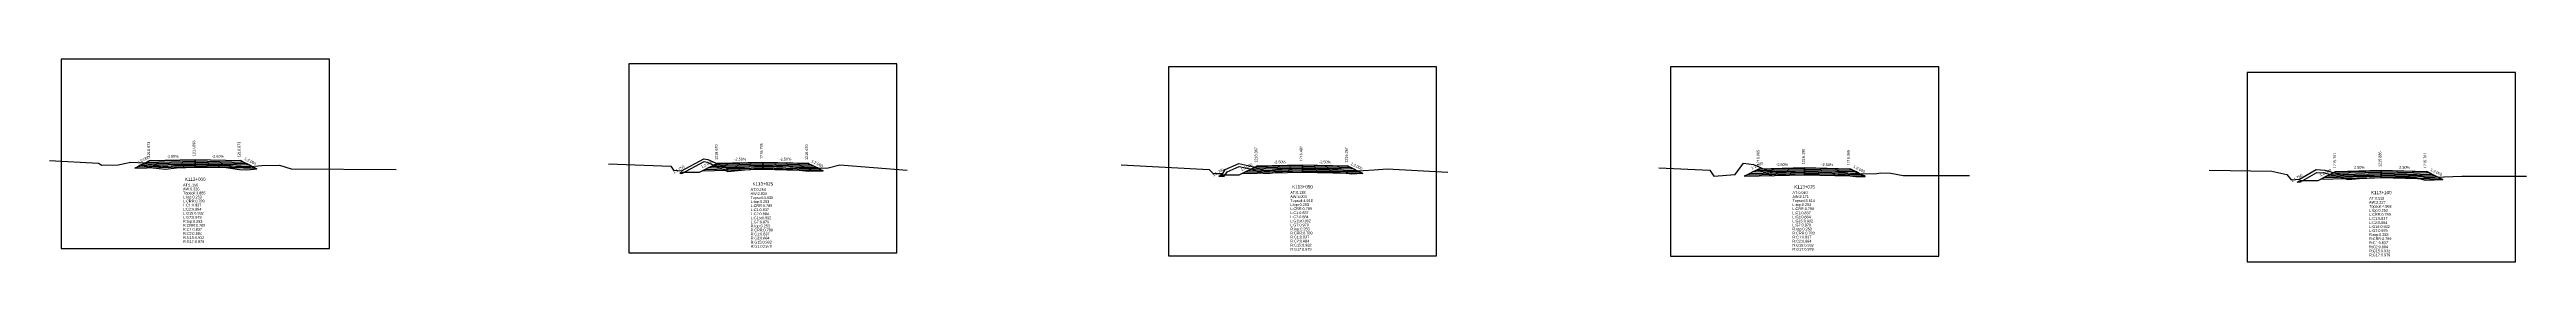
# Model space of a CAD drawing. Extents: x -7 to 78429, y 1189 to 1262.
# Drawn here: x 64912.4 to 65186.6, y 1205.7 to 1228.2 of the extents above; entities that cross this region are included whole.
import ezdxf
from ezdxf.enums import TextEntityAlignment as Align

# ---------------------------------------------------------------- set-up
doc = ezdxf.new("R2010")
doc.units = 0

msp = doc.modelspace()

# ---------------------------------------------------------------- linework, layer by layer
at = {"layer": 'A4_BORDER', "color": 7}
for points in [[(64913.661, 1207.215), (64943.361, 1207.215), (64943.361, 1228.215), (64913.661, 1228.215), (64913.661, 1207.215)], [(64976.508, 1206.704), (65006.208, 1206.704), (65006.208, 1227.704), (64976.508, 1227.704), (64976.508, 1206.704)], [(65036.264, 1206.369), (65065.964, 1206.369), (65065.964, 1227.369), (65036.264, 1227.369), (65036.264, 1206.369)], [(65091.866, 1206.363), (65121.566, 1206.363), (65121.566, 1227.363), (65091.866, 1227.363), (65091.866, 1206.363)], [(65155.717, 1205.733), (65185.417, 1205.733), (65185.417, 1226.733), (65155.717, 1226.733), (65155.717, 1205.733)]]:
    msp.add_lwpolyline(points, dxfattribs=at)
at = {"layer": 'CLEAR_GROUND', "color": 8}
for points in [[(64922.455, 1216.445), (64922.845, 1216.431), (64923.809, 1216.153), (64925.235, 1216.007), (64926.456, 1216.15), (64928.53, 1216.224), (64931.95, 1216.189), (64933.418, 1215.985), (64934.23, 1215.952), (64935.326, 1216.065)], [(64982.155, 1215.554), (64982.406, 1215.54), (64984.875, 1216.85), (64985.199, 1216.805), (64987.468, 1215.767), (64989.359, 1215.942), (64991.352, 1216.073), (64994.68, 1215.959), (64996.407, 1215.801), (64998.027, 1215.835)], [(65041.855, 1215.219), (65042.454, 1215.222), (65042.769, 1215.724), (65044.105, 1216.312), (65045.649, 1215.987), (65046.774, 1215.58), (65047.53, 1215.567), (65048.895, 1215.739), (65051.113, 1215.814), (65054.391, 1215.761), (65056.592, 1215.503), (65057.72, 1215.564)], [(65101.555, 1215.985), (65103.104, 1215.287), (65104.68, 1215.451), (65106.7, 1215.532), (65110.107, 1215.494), (65112.336, 1215.205), (65113.419, 1215.213)], [(65161.255, 1214.583), (65161.615, 1214.614), (65163.411, 1215.651), (65164.262, 1215.586), (65166.903, 1214.87), (65168.13, 1214.976), (65170.647, 1215.087), (65174.328, 1215.072), (65175.471, 1214.8), (65177.377, 1214.856)]]:
    msp.add_lwpolyline(points, dxfattribs=at)
at = {"layer": 'DESIGN_ROAD_TRIMMED', "color": 1}
for points in [[(64922.455, 1216.445), (64923.511, 1216.973), (64923.511, 1216.973), (64923.406, 1216.92), (64923.406, 1216.92), (64923.09, 1216.762), (64923.09, 1216.762), (64922.774, 1216.605), (64922.774, 1216.605), (64922.458, 1216.447), (64922.458, 1216.447), (64922.143, 1216.289), (64922.143, 1216.289), (64921.827, 1216.131), (64928.511, 1216.298), (64928.511, 1216.448), (64928.511, 1216.448), (64928.511, 1216.598), (64928.511, 1216.598), (64928.511, 1216.748), (64928.511, 1216.748), (64928.511, 1216.898), (64928.511, 1216.898), (64928.511, 1217.048), (64928.511, 1217.048), (64928.511, 1217.098), (64928.511, 1217.098), (64928.511, 1217.098), (64928.511, 1217.098), (64928.511, 1217.098), (64928.511, 1217.048), (64928.511, 1217.048), (64928.511, 1216.898), (64928.511, 1216.898), (64928.511, 1216.748), (64928.511, 1216.748), (64928.511, 1216.598), (64928.511, 1216.598), (64928.511, 1216.448), (64928.511, 1216.448), (64928.511, 1216.298), (64935.195, 1216.131), (64934.88, 1216.289), (64934.88, 1216.289), (64934.564, 1216.447), (64934.564, 1216.447), (64934.248, 1216.605), (64934.248, 1216.605), (64933.932, 1216.762), (64933.932, 1216.762), (64933.616, 1216.92), (64933.616, 1216.92), (64933.511, 1216.973), (64933.511, 1216.973), (64935.326, 1216.065)], [(64982.155, 1215.554), (64982.358, 1215.67), (64984.358, 1215.67), (64986.358, 1216.67), (64986.358, 1216.67), (64986.252, 1216.617), (64986.252, 1216.617), (64985.937, 1216.459), (64985.937, 1216.459), (64985.621, 1216.302), (64985.621, 1216.302), (64985.305, 1216.144), (64985.305, 1216.144), (64984.989, 1215.986), (64984.989, 1215.986), (64984.673, 1215.828), (64991.358, 1215.995), (64991.358, 1216.145), (64991.358, 1216.145), (64991.358, 1216.295), (64991.358, 1216.295), (64991.358, 1216.445), (64991.358, 1216.445), (64991.358, 1216.595), (64991.358, 1216.595), (64991.358, 1216.745), (64991.358, 1216.745), (64991.358, 1216.795), (64991.358, 1216.795), (64991.358, 1216.795), (64991.358, 1216.795), (64991.358, 1216.795), (64991.358, 1216.745), (64991.358, 1216.745), (64991.358, 1216.595), (64991.358, 1216.595), (64991.358, 1216.445), (64991.358, 1216.445), (64991.358, 1216.295), (64991.358, 1216.295), (64991.358, 1216.145), (64991.358, 1216.145), (64991.358, 1215.995), (64998.042, 1215.828), (64997.726, 1215.986), (64997.726, 1215.986), (64997.41, 1216.144), (64997.41, 1216.144), (64997.094, 1216.302), (64997.094, 1216.302), (64996.779, 1216.459), (64996.779, 1216.459), (64996.463, 1216.617), (64996.463, 1216.617), (64996.358, 1216.67), (64996.358, 1216.67), (64998.027, 1215.835)], [(65041.855, 1215.219), (65042.114, 1215.367), (65044.114, 1215.367), (65046.114, 1216.367), (65046.114, 1216.367), (65046.008, 1216.314), (65046.008, 1216.314), (65045.692, 1216.156), (65045.692, 1216.156), (65045.377, 1215.999), (65045.377, 1215.999), (65045.061, 1215.841), (65045.061, 1215.841), (65044.745, 1215.683), (65044.745, 1215.683), (65044.429, 1215.525), (65051.114, 1215.692), (65051.114, 1215.842), (65051.114, 1215.842), (65051.114, 1215.992), (65051.114, 1215.992), (65051.114, 1216.142), (65051.114, 1216.142), (65051.114, 1216.292), (65051.114, 1216.292), (65051.114, 1216.442), (65051.114, 1216.442), (65051.114, 1216.492), (65051.114, 1216.492), (65051.114, 1216.492), (65051.114, 1216.492), (65051.114, 1216.492), (65051.114, 1216.442), (65051.114, 1216.442), (65051.114, 1216.292), (65051.114, 1216.292), (65051.114, 1216.142), (65051.114, 1216.142), (65051.114, 1215.992), (65051.114, 1215.992), (65051.114, 1215.842), (65051.114, 1215.842), (65051.114, 1215.692), (65057.798, 1215.525), (65057.482, 1215.683), (65057.482, 1215.683), (65057.166, 1215.841), (65057.166, 1215.841), (65056.85, 1215.999), (65056.85, 1215.999), (65056.535, 1216.156), (65056.535, 1216.156), (65056.219, 1216.314), (65056.219, 1216.314), (65056.114, 1216.367), (65056.114, 1216.367), (65057.72, 1215.564)], [(65101.555, 1215.985), (65101.294, 1215.854), (65101.294, 1215.854), (65100.979, 1215.697), (65100.979, 1215.697), (65100.663, 1215.539), (65100.663, 1215.539), (65100.347, 1215.381), (65100.347, 1215.381), (65100.031, 1215.223), (65106.716, 1215.39), (65106.716, 1215.54), (65106.716, 1215.54), (65106.716, 1215.69), (65106.716, 1215.69), (65106.716, 1215.84), (65106.716, 1215.84), (65106.716, 1215.99), (65106.716, 1215.99), (65106.716, 1216.14), (65106.716, 1216.14), (65106.716, 1216.19), (65106.716, 1216.19), (65106.716, 1216.19), (65106.716, 1216.19), (65106.716, 1216.19), (65106.716, 1216.14), (65106.716, 1216.14), (65106.716, 1215.99), (65106.716, 1215.99), (65106.716, 1215.84), (65106.716, 1215.84), (65106.716, 1215.69), (65106.716, 1215.69), (65106.716, 1215.54), (65106.716, 1215.54), (65106.716, 1215.39), (65113.4, 1215.223), (65113.084, 1215.381), (65113.084, 1215.381), (65112.768, 1215.539), (65112.768, 1215.539), (65112.452, 1215.697), (65112.452, 1215.697), (65112.137, 1215.854), (65112.137, 1215.854), (65111.821, 1216.012), (65111.821, 1216.012), (65111.716, 1216.065), (65111.716, 1216.065), (65113.419, 1215.213)], [(65161.255, 1214.583), (65161.567, 1214.761), (65163.567, 1214.761), (65165.567, 1215.761), (65165.567, 1215.761), (65165.462, 1215.708), (65165.462, 1215.708), (65165.146, 1215.55), (65165.146, 1215.55), (65164.83, 1215.393), (65164.83, 1215.393), (65164.514, 1215.235), (65164.514, 1215.235), (65164.199, 1215.077), (65164.199, 1215.077), (65163.883, 1214.919), (65170.567, 1215.086), (65170.567, 1215.236), (65170.567, 1215.236), (65170.567, 1215.386), (65170.567, 1215.386), (65170.567, 1215.536), (65170.567, 1215.536), (65170.567, 1215.686), (65170.567, 1215.686), (65170.567, 1215.836), (65170.567, 1215.836), (65170.567, 1215.886), (65170.567, 1215.886), (65170.567, 1215.886), (65170.567, 1215.886), (65170.567, 1215.886), (65170.567, 1215.836), (65170.567, 1215.836), (65170.567, 1215.686), (65170.567, 1215.686), (65170.567, 1215.536), (65170.567, 1215.536), (65170.567, 1215.386), (65170.567, 1215.386), (65170.567, 1215.236), (65170.567, 1215.236), (65170.567, 1215.086), (65177.251, 1214.919), (65176.935, 1215.077), (65176.935, 1215.077), (65176.62, 1215.235), (65176.62, 1215.235), (65176.304, 1215.393), (65176.304, 1215.393), (65175.988, 1215.55), (65175.988, 1215.55), (65175.672, 1215.708), (65175.672, 1215.708), (65175.567, 1215.761), (65175.567, 1215.761), (65177.377, 1214.856)]]:
    msp.add_lwpolyline(points, dxfattribs=at)
at = {"layer": 'FINISHED_ROAD', "color": 2}
for points in [[(64923.511, 1216.973), (64923.511, 1216.973), (64928.511, 1217.098), (64933.511, 1216.973), (64933.511, 1216.973)], [(64982.358, 1215.67), (64984.358, 1215.67), (64986.358, 1216.67), (64986.358, 1216.67), (64991.358, 1216.795), (64996.358, 1216.67), (64996.358, 1216.67)], [(65042.114, 1215.367), (65044.114, 1215.367), (65046.114, 1216.367), (65046.114, 1216.367), (65051.114, 1216.492), (65056.114, 1216.367), (65056.114, 1216.367)], [(65101.716, 1216.065), (65101.716, 1216.065), (65106.716, 1216.19), (65111.716, 1216.065), (65111.716, 1216.065)], [(65161.567, 1214.761), (65163.567, 1214.761), (65165.567, 1215.761), (65165.567, 1215.761), (65170.567, 1215.886), (65175.567, 1215.761), (65175.567, 1215.761)]]:
    msp.add_lwpolyline(points, dxfattribs=at)
at = {"layer": 'LAYER_0', "color": 4}
for points in [[(64923.511, 1216.973), (64923.406, 1216.92), (64928.511, 1217.048), (64928.511, 1217.098)], [(64986.358, 1216.67), (64986.252, 1216.617), (64991.358, 1216.745), (64991.358, 1216.795)], [(65046.114, 1216.367), (65046.008, 1216.314), (65051.114, 1216.442), (65051.114, 1216.492)], [(65101.716, 1216.065), (65101.61, 1216.012), (65106.716, 1216.14), (65106.716, 1216.19)], [(65165.567, 1215.761), (65165.462, 1215.708), (65170.567, 1215.836), (65170.567, 1215.886)]]:
    msp.add_lwpolyline(points, dxfattribs=at)
at = {"layer": 'LAYER_1', "color": 4}
for points in [[(64923.406, 1216.92), (64923.09, 1216.762), (64928.511, 1216.898), (64928.511, 1217.048)], [(64986.252, 1216.617), (64985.937, 1216.459), (64991.358, 1216.595), (64991.358, 1216.745)], [(65046.008, 1216.314), (65045.692, 1216.156), (65051.114, 1216.292), (65051.114, 1216.442)], [(65101.61, 1216.012), (65101.294, 1215.854), (65106.716, 1215.99), (65106.716, 1216.14)], [(65165.462, 1215.708), (65165.146, 1215.55), (65170.567, 1215.686), (65170.567, 1215.836)]]:
    msp.add_lwpolyline(points, dxfattribs=at)
at = {"layer": 'LAYER_10', "color": 6}
for points in [[(64934.564, 1216.447), (64934.88, 1216.289), (64928.511, 1216.448), (64928.511, 1216.598)], [(64997.41, 1216.144), (64997.726, 1215.986), (64991.358, 1216.145), (64991.358, 1216.295)], [(65057.166, 1215.841), (65057.482, 1215.683), (65051.114, 1215.842), (65051.114, 1215.992)], [(65112.768, 1215.539), (65113.084, 1215.381), (65106.716, 1215.54), (65106.716, 1215.69)], [(65176.62, 1215.235), (65176.935, 1215.077), (65170.567, 1215.236), (65170.567, 1215.386)]]:
    msp.add_lwpolyline(points, dxfattribs=at)
at = {"layer": 'LAYER_11', "color": 6}
for points in [[(64934.88, 1216.289), (64935.195, 1216.131), (64928.511, 1216.298), (64928.511, 1216.448)], [(64997.726, 1215.986), (64998.042, 1215.828), (64991.358, 1215.995), (64991.358, 1216.145)], [(65057.482, 1215.683), (65057.798, 1215.525), (65051.114, 1215.692), (65051.114, 1215.842)], [(65113.084, 1215.381), (65113.4, 1215.223), (65106.716, 1215.39), (65106.716, 1215.54)], [(65176.935, 1215.077), (65177.251, 1214.919), (65170.567, 1215.086), (65170.567, 1215.236)]]:
    msp.add_lwpolyline(points, dxfattribs=at)
at = {"layer": 'LAYER_2', "color": 4}
for points in [[(64923.09, 1216.762), (64922.774, 1216.605), (64928.511, 1216.748), (64928.511, 1216.898)], [(64985.937, 1216.459), (64985.621, 1216.302), (64991.358, 1216.445), (64991.358, 1216.595)], [(65045.692, 1216.156), (65045.377, 1215.999), (65051.114, 1216.142), (65051.114, 1216.292)], [(65101.294, 1215.854), (65100.979, 1215.697), (65106.716, 1215.84), (65106.716, 1215.99)], [(65165.146, 1215.55), (65164.83, 1215.393), (65170.567, 1215.536), (65170.567, 1215.686)]]:
    msp.add_lwpolyline(points, dxfattribs=at)
at = {"layer": 'LAYER_3', "color": 4}
for points in [[(64922.774, 1216.605), (64922.458, 1216.447), (64928.511, 1216.598), (64928.511, 1216.748)], [(64985.621, 1216.302), (64985.305, 1216.144), (64991.358, 1216.295), (64991.358, 1216.445)], [(65045.377, 1215.999), (65045.061, 1215.841), (65051.114, 1215.992), (65051.114, 1216.142)], [(65100.979, 1215.697), (65100.663, 1215.539), (65106.716, 1215.69), (65106.716, 1215.84)], [(65164.83, 1215.393), (65164.514, 1215.235), (65170.567, 1215.386), (65170.567, 1215.536)]]:
    msp.add_lwpolyline(points, dxfattribs=at)
at = {"layer": 'LAYER_4', "color": 4}
for points in [[(64922.458, 1216.447), (64922.143, 1216.289), (64928.511, 1216.448), (64928.511, 1216.598)], [(64985.305, 1216.144), (64984.989, 1215.986), (64991.358, 1216.145), (64991.358, 1216.295)], [(65045.061, 1215.841), (65044.745, 1215.683), (65051.114, 1215.842), (65051.114, 1215.992)], [(65100.663, 1215.539), (65100.347, 1215.381), (65106.716, 1215.54), (65106.716, 1215.69)], [(65164.514, 1215.235), (65164.199, 1215.077), (65170.567, 1215.236), (65170.567, 1215.386)]]:
    msp.add_lwpolyline(points, dxfattribs=at)
at = {"layer": 'LAYER_5', "color": 4}
for points in [[(64922.143, 1216.289), (64921.827, 1216.131), (64928.511, 1216.298), (64928.511, 1216.448)], [(64984.989, 1215.986), (64984.673, 1215.828), (64991.358, 1215.995), (64991.358, 1216.145)], [(65044.745, 1215.683), (65044.429, 1215.525), (65051.114, 1215.692), (65051.114, 1215.842)], [(65100.347, 1215.381), (65100.031, 1215.223), (65106.716, 1215.39), (65106.716, 1215.54)], [(65164.199, 1215.077), (65163.883, 1214.919), (65170.567, 1215.086), (65170.567, 1215.236)]]:
    msp.add_lwpolyline(points, dxfattribs=at)
at = {"layer": 'LAYER_6', "color": 6}
for points in [[(64933.511, 1216.973), (64933.616, 1216.92), (64928.511, 1217.048), (64928.511, 1217.098)], [(64996.358, 1216.67), (64996.463, 1216.617), (64991.358, 1216.745), (64991.358, 1216.795)], [(65056.114, 1216.367), (65056.219, 1216.314), (65051.114, 1216.442), (65051.114, 1216.492)], [(65111.716, 1216.065), (65111.821, 1216.012), (65106.716, 1216.14), (65106.716, 1216.19)], [(65175.567, 1215.761), (65175.672, 1215.708), (65170.567, 1215.836), (65170.567, 1215.886)]]:
    msp.add_lwpolyline(points, dxfattribs=at)
at = {"layer": 'LAYER_7', "color": 6}
for points in [[(64933.616, 1216.92), (64933.932, 1216.762), (64928.511, 1216.898), (64928.511, 1217.048)], [(64996.463, 1216.617), (64996.779, 1216.459), (64991.358, 1216.595), (64991.358, 1216.745)], [(65056.219, 1216.314), (65056.535, 1216.156), (65051.114, 1216.292), (65051.114, 1216.442)], [(65111.821, 1216.012), (65112.137, 1215.854), (65106.716, 1215.99), (65106.716, 1216.14)], [(65175.672, 1215.708), (65175.988, 1215.55), (65170.567, 1215.686), (65170.567, 1215.836)]]:
    msp.add_lwpolyline(points, dxfattribs=at)
at = {"layer": 'LAYER_8', "color": 6}
for points in [[(64933.932, 1216.762), (64934.248, 1216.605), (64928.511, 1216.748), (64928.511, 1216.898)], [(64996.779, 1216.459), (64997.094, 1216.302), (64991.358, 1216.445), (64991.358, 1216.595)], [(65056.535, 1216.156), (65056.85, 1215.999), (65051.114, 1216.142), (65051.114, 1216.292)], [(65112.137, 1215.854), (65112.452, 1215.697), (65106.716, 1215.84), (65106.716, 1215.99)], [(65175.988, 1215.55), (65176.304, 1215.393), (65170.567, 1215.536), (65170.567, 1215.686)]]:
    msp.add_lwpolyline(points, dxfattribs=at)
at = {"layer": 'LAYER_9', "color": 6}
for points in [[(64934.248, 1216.605), (64934.564, 1216.447), (64928.511, 1216.598), (64928.511, 1216.748)], [(64997.094, 1216.302), (64997.41, 1216.144), (64991.358, 1216.295), (64991.358, 1216.445)], [(65056.85, 1215.999), (65057.166, 1215.841), (65051.114, 1215.992), (65051.114, 1216.142)], [(65112.452, 1215.697), (65112.768, 1215.539), (65106.716, 1215.69), (65106.716, 1215.84)], [(65176.304, 1215.393), (65176.62, 1215.235), (65170.567, 1215.386), (65170.567, 1215.536)]]:
    msp.add_lwpolyline(points, dxfattribs=at)
at = {"layer": 'NATURAL_GROUND', "color": 3}
for points in [[(64912.38, 1216.984), (64917.788, 1216.696), (64918.154, 1216.466), (64919.979, 1216.479), (64921.37, 1216.783), (64922.892, 1216.73), (64923.866, 1216.449), (64925.233, 1216.309), (64926.433, 1216.449), (64928.526, 1216.524), (64931.972, 1216.489), (64933.445, 1216.284), (64934.22, 1216.253), (64935.89, 1216.425), (64937.835, 1216.441), (64939.14, 1216.055), (64950.767, 1215.976)], [(64974.264, 1216.615), (64981.183, 1216.348), (64981.472, 1215.895), (64982.34, 1215.844), (64984.821, 1217.161), (64985.284, 1217.096), (64987.52, 1216.073), (64989.336, 1216.241), (64991.348, 1216.373), (64994.699, 1216.259), (64996.418, 1216.101), (64998.612, 1216.148), (64999.878, 1216.482), (65007.352, 1215.893)], [(65031.04, 1216.486), (65040.777, 1215.974), (65041.227, 1215.517), (65042.288, 1215.521), (65042.564, 1215.961), (65044.073, 1216.625), (65045.732, 1216.276), (65046.83, 1215.879), (65047.514, 1215.867), (65048.872, 1216.038), (65051.111, 1216.114), (65054.411, 1216.061), (65056.602, 1215.804), (65059.04, 1215.935), (65060.474, 1216.053), (65067.21, 1215.694)], [(65090.559, 1216.16), (65096.228, 1215.886), (65096.642, 1215.246), (65099.008, 1215.402), (65099.932, 1216.667), (65101.049, 1216.542), (65103.154, 1215.594), (65104.659, 1215.75), (65106.696, 1215.832), (65110.128, 1215.794), (65112.355, 1215.505), (65114.692, 1215.523), (65115.143, 1215.604), (65116.273, 1215.585), (65117.64, 1215.306), (65124.956, 1215.29)], [(65151.522, 1215.915), (65158.442, 1215.787), (65160.096, 1215.426), (65160.594, 1214.827), (65161.523, 1214.907), (65163.341, 1215.957), (65164.313, 1215.883), (65166.93, 1215.173), (65168.11, 1215.275), (65170.641, 1215.387), (65174.364, 1215.372), (65175.502, 1215.101), (65179.473, 1215.218), (65186.639, 1215.226)]]:
    msp.add_lwpolyline(points, dxfattribs=at)
at = {"layer": 'STRUCTURE_LEFT', "color": 4}
for points in [[(64923.511, 1216.973), (64923.406, 1216.92), (64923.406, 1216.92), (64923.09, 1216.762), (64923.09, 1216.762), (64922.774, 1216.605), (64922.774, 1216.605), (64922.458, 1216.447), (64922.458, 1216.447), (64922.143, 1216.289), (64922.143, 1216.289), (64921.827, 1216.131), (64928.511, 1216.298), (64928.511, 1216.448), (64928.511, 1216.448), (64928.511, 1216.598), (64928.511, 1216.598), (64928.511, 1216.748), (64928.511, 1216.748), (64928.511, 1216.898), (64928.511, 1216.898), (64928.511, 1217.048), (64928.511, 1217.048), (64928.511, 1217.098), (64928.511, 1217.098)], [(64986.358, 1216.67), (64986.252, 1216.617), (64986.252, 1216.617), (64985.937, 1216.459), (64985.937, 1216.459), (64985.621, 1216.302), (64985.621, 1216.302), (64985.305, 1216.144), (64985.305, 1216.144), (64984.989, 1215.986), (64984.989, 1215.986), (64984.673, 1215.828), (64991.358, 1215.995), (64991.358, 1216.145), (64991.358, 1216.145), (64991.358, 1216.295), (64991.358, 1216.295), (64991.358, 1216.445), (64991.358, 1216.445), (64991.358, 1216.595), (64991.358, 1216.595), (64991.358, 1216.745), (64991.358, 1216.745), (64991.358, 1216.795), (64991.358, 1216.795)], [(65046.114, 1216.367), (65046.008, 1216.314), (65046.008, 1216.314), (65045.692, 1216.156), (65045.692, 1216.156), (65045.377, 1215.999), (65045.377, 1215.999), (65045.061, 1215.841), (65045.061, 1215.841), (65044.745, 1215.683), (65044.745, 1215.683), (65044.429, 1215.525), (65051.114, 1215.692), (65051.114, 1215.842), (65051.114, 1215.842), (65051.114, 1215.992), (65051.114, 1215.992), (65051.114, 1216.142), (65051.114, 1216.142), (65051.114, 1216.292), (65051.114, 1216.292), (65051.114, 1216.442), (65051.114, 1216.442), (65051.114, 1216.492), (65051.114, 1216.492)], [(65101.716, 1216.065), (65101.61, 1216.012), (65101.61, 1216.012), (65101.294, 1215.854), (65101.294, 1215.854), (65100.979, 1215.697), (65100.979, 1215.697), (65100.663, 1215.539), (65100.663, 1215.539), (65100.347, 1215.381), (65100.347, 1215.381), (65100.031, 1215.223), (65106.716, 1215.39), (65106.716, 1215.54), (65106.716, 1215.54), (65106.716, 1215.69), (65106.716, 1215.69), (65106.716, 1215.84), (65106.716, 1215.84), (65106.716, 1215.99), (65106.716, 1215.99), (65106.716, 1216.14), (65106.716, 1216.14), (65106.716, 1216.19), (65106.716, 1216.19)], [(65165.567, 1215.761), (65165.462, 1215.708), (65165.462, 1215.708), (65165.146, 1215.55), (65165.146, 1215.55), (65164.83, 1215.393), (65164.83, 1215.393), (65164.514, 1215.235), (65164.514, 1215.235), (65164.199, 1215.077), (65164.199, 1215.077), (65163.883, 1214.919), (65170.567, 1215.086), (65170.567, 1215.236), (65170.567, 1215.236), (65170.567, 1215.386), (65170.567, 1215.386), (65170.567, 1215.536), (65170.567, 1215.536), (65170.567, 1215.686), (65170.567, 1215.686), (65170.567, 1215.836), (65170.567, 1215.836), (65170.567, 1215.886), (65170.567, 1215.886)]]:
    msp.add_lwpolyline(points, dxfattribs=at)
at = {"layer": 'STRUCTURE_RIGHT', "color": 6}
for points in [[(64928.511, 1217.098), (64928.511, 1217.098), (64928.511, 1217.048), (64928.511, 1217.048), (64928.511, 1216.898), (64928.511, 1216.898), (64928.511, 1216.748), (64928.511, 1216.748), (64928.511, 1216.598), (64928.511, 1216.598), (64928.511, 1216.448), (64928.511, 1216.448), (64928.511, 1216.298), (64935.195, 1216.131), (64934.88, 1216.289), (64934.88, 1216.289), (64934.564, 1216.447), (64934.564, 1216.447), (64934.248, 1216.605), (64934.248, 1216.605), (64933.932, 1216.762), (64933.932, 1216.762), (64933.616, 1216.92), (64933.616, 1216.92), (64933.511, 1216.973)], [(64991.358, 1216.795), (64991.358, 1216.795), (64991.358, 1216.745), (64991.358, 1216.745), (64991.358, 1216.595), (64991.358, 1216.595), (64991.358, 1216.445), (64991.358, 1216.445), (64991.358, 1216.295), (64991.358, 1216.295), (64991.358, 1216.145), (64991.358, 1216.145), (64991.358, 1215.995), (64998.042, 1215.828), (64997.726, 1215.986), (64997.726, 1215.986), (64997.41, 1216.144), (64997.41, 1216.144), (64997.094, 1216.302), (64997.094, 1216.302), (64996.779, 1216.459), (64996.779, 1216.459), (64996.463, 1216.617), (64996.463, 1216.617), (64996.358, 1216.67)], [(65051.114, 1216.492), (65051.114, 1216.492), (65051.114, 1216.442), (65051.114, 1216.442), (65051.114, 1216.292), (65051.114, 1216.292), (65051.114, 1216.142), (65051.114, 1216.142), (65051.114, 1215.992), (65051.114, 1215.992), (65051.114, 1215.842), (65051.114, 1215.842), (65051.114, 1215.692), (65057.798, 1215.525), (65057.482, 1215.683), (65057.482, 1215.683), (65057.166, 1215.841), (65057.166, 1215.841), (65056.85, 1215.999), (65056.85, 1215.999), (65056.535, 1216.156), (65056.535, 1216.156), (65056.219, 1216.314), (65056.219, 1216.314), (65056.114, 1216.367)], [(65106.716, 1216.19), (65106.716, 1216.19), (65106.716, 1216.14), (65106.716, 1216.14), (65106.716, 1215.99), (65106.716, 1215.99), (65106.716, 1215.84), (65106.716, 1215.84), (65106.716, 1215.69), (65106.716, 1215.69), (65106.716, 1215.54), (65106.716, 1215.54), (65106.716, 1215.39), (65113.4, 1215.223), (65113.084, 1215.381), (65113.084, 1215.381), (65112.768, 1215.539), (65112.768, 1215.539), (65112.452, 1215.697), (65112.452, 1215.697), (65112.137, 1215.854), (65112.137, 1215.854), (65111.821, 1216.012), (65111.821, 1216.012), (65111.716, 1216.065)], [(65170.567, 1215.886), (65170.567, 1215.886), (65170.567, 1215.836), (65170.567, 1215.836), (65170.567, 1215.686), (65170.567, 1215.686), (65170.567, 1215.536), (65170.567, 1215.536), (65170.567, 1215.386), (65170.567, 1215.386), (65170.567, 1215.236), (65170.567, 1215.236), (65170.567, 1215.086), (65177.251, 1214.919), (65176.935, 1215.077), (65176.935, 1215.077), (65176.62, 1215.235), (65176.62, 1215.235), (65176.304, 1215.393), (65176.304, 1215.393), (65175.988, 1215.55), (65175.988, 1215.55), (65175.672, 1215.708), (65175.672, 1215.708), (65175.567, 1215.761)]]:
    msp.add_lwpolyline(points, dxfattribs=at)

# ---------------------------------------------------------------- texts
at = {"layer": 'INFO_TEXT'}
for s, p in [('AT:1.156', (64927.161, 1214.115)), ('AW:0.326', (64927.161, 1213.665)), ('Topsoil:3.885', (64927.161, 1213.215)), ('L:top:0.253', (64927.161, 1212.765)), ('L:CRR:0.789', (64927.161, 1212.315)), ('AT:0.264', (64990.008, 1213.604)), ('AW:2.838', (64990.008, 1213.154)), ('Topsoil:4.935', (64990.008, 1212.704)), ('L:top:0.253', (64990.008, 1212.254)), ('AT:0.128', (65049.764, 1213.269)), ('AW:3.003', (65049.764, 1212.819)), ('Topsoil:4.918', (65049.764, 1212.369)), ('AT:0.040', (65105.366, 1213.263)), ('AW:2.171', (65105.366, 1212.813)), ('Topsoil:3.614', (65105.366, 1212.363)), ('AT:0.518', (65169.217, 1212.633)), ('AW:2.227', (65169.217, 1212.183)), ('L:C1:0.837', (64927.161, 1211.865)), ('L:C2:0.884', (64927.161, 1211.415)), ('L:G15:0.932', (64927.161, 1210.965)), ('L:G7:0.979', (64927.161, 1210.515)), ('R:top:0.253', (64927.161, 1210.065)), ('R:CRR:0.789', (64927.161, 1209.615)), ('L:CRR:0.789', (64990.008, 1211.804)), ('L:C1:0.837', (64990.008, 1211.354)), ('L:C2:0.884', (64990.008, 1210.904)), ('L:G15:0.932', (64990.008, 1210.454)), ('L:G7:0.979', (64990.008, 1210.004)), ('R:top:0.253', (64990.008, 1209.554)), ('L:top:0.253', (65049.764, 1211.919)), ('L:CRR:0.789', (65049.764, 1211.469)), ('L:C1:0.837', (65049.764, 1211.019)), ('L:C2:0.884', (65049.764, 1210.569)), ('L:G15:0.932', (65049.764, 1210.119)), ('L:G7:0.979', (65049.764, 1209.669)), ('R:top:0.253', (65049.764, 1209.219)), ('L:top:0.253', (65105.366, 1211.913)), ('L:CRR:0.789', (65105.366, 1211.463)), ('L:C1:0.837', (65105.366, 1211.013)), ('L:C2:0.884', (65105.366, 1210.563)), ('L:G15:0.932', (65105.366, 1210.113)), ('L:G7:0.979', (65105.366, 1209.663)), ('R:top:0.253', (65105.366, 1209.213)), ('Topsoil:4.962', (65169.217, 1211.733)), ('L:top:0.253', (65169.217, 1211.283)), ('L:CRR:0.789', (65169.217, 1210.833)), ('L:C1:0.837', (65169.217, 1210.383)), ('L:C2:0.884', (65169.217, 1209.933)), ('L:G15:0.932', (65169.217, 1209.483)), ('R:C1:0.837', (64927.161, 1209.165)), ('R:C2:0.884', (64927.161, 1208.715)), ('R:G15:0.932', (64927.161, 1208.265)), ('R:G17:0.979', (64927.161, 1207.815)), ('R:CRR:0.789', (64990.008, 1209.104)), ('R:C1:0.837', (64990.008, 1208.654)), ('R:C2:0.884', (64990.008, 1208.204)), ('R:G15:0.932', (64990.008, 1207.754)), ('R:G17:0.979', (64990.008, 1207.304)), ('R:CRR:0.789', (65049.764, 1208.769)), ('R:C1:0.837', (65049.764, 1208.319)), ('R:C2:0.884', (65049.764, 1207.869)), ('R:G15:0.932', (65049.764, 1207.419)), ('R:G17:0.979', (65049.764, 1206.969)), ('R:CRR:0.789', (65105.366, 1208.763)), ('R:C1:0.837', (65105.366, 1208.313)), ('R:C2:0.884', (65105.366, 1207.863)), ('R:G15:0.932', (65105.366, 1207.413)), ('R:G17:0.979', (65105.366, 1206.963)), ('L:G7:0.979', (65169.217, 1209.033)), ('R:top:0.253', (65169.217, 1208.583)), ('R:CRR:0.789', (65169.217, 1208.133)), ('R:C1:0.837', (65169.217, 1207.683)), ('R:C2:0.884', (65169.217, 1207.233)), ('R:G15:0.932', (65169.217, 1206.783)), ('R:G17:0.979', (65169.217, 1206.333))]:
    msp.add_text(s, height=0.3, dxfattribs=at).set_placement(p)
at = {"layer": 'LEFT_TEXT_H'}
for s, p in [('1216.973', (64923.511, 1217.333)), ('1216.670', (64986.358, 1217.03)), ('1216.367', (65046.114, 1216.727)), ('1216.065', (65101.716, 1216.425)), ('1215.761', (65165.567, 1216.121))]:
    msp.add_text(s, height=0.3, rotation=90, dxfattribs=at).set_placement(p)
at = {"layer": 'POINT_TEXT_H'}
for s, p in [('1217.098', (64928.511, 1217.458)), ('1216.795', (64991.358, 1217.155)), ('1216.492', (65051.114, 1216.852)), ('1216.190', (65106.716, 1216.55)), ('1215.886', (65170.567, 1216.246))]:
    msp.add_text(s, height=0.3, rotation=90, dxfattribs=at).set_placement(p)
at = {"layer": 'RIGHT_TEXT_H'}
for s, p in [('1216.973', (64933.511, 1217.333)), ('1216.670', (64996.358, 1217.03)), ('1216.367', (65056.114, 1216.727)), ('1216.065', (65111.716, 1216.425)), ('1215.761', (65175.567, 1216.121))]:
    msp.add_text(s, height=0.3, rotation=90, dxfattribs=at).set_placement(p)
at = {"layer": 'SLOPE_left'}
for s, rotation, p in [('1:2.000', 26.565, (64922.903, 1216.87)), ('1:1.750', 29.745, (64982.167, 1215.768)), ('1:2.000', 26.565, (64985.277, 1216.331)), ('1:1.750', 29.745, (65041.895, 1215.449)), ('1:2.000', 26.565, (65045.033, 1216.028)), ('1:2.000', 26.565, (65101.555, 1216.186)), ('1:1.750', 29.745, (65161.322, 1214.828)), ('1:2.000', 26.565, (65164.486, 1215.422))]:
    msp.add_text(s, height=0.3, rotation=rotation, dxfattribs=at).set_placement(p, align=Align.BOTTOM_CENTER)
at = {"layer": 'SLOPE_right'}
for p in [(64934.499, 1216.68), (64997.273, 1216.414), (65056.997, 1216.126), (65112.648, 1215.8), (65176.552, 1215.47)]:
    msp.add_text('1:2.000', height=0.3, rotation=-26.565, dxfattribs=at).set_placement(p, align=Align.BOTTOM_CENTER)
at = {"layer": 'SLOPE_TEXT'}
for p in [(64926.011, 1217.275), (64931.011, 1217.275), (64988.858, 1216.973), (64993.858, 1216.973), (65048.614, 1216.669), (65053.614, 1216.669), (65104.216, 1216.368), (65109.216, 1216.368), (65168.067, 1216.063), (65173.067, 1216.063)]:
    msp.add_text('-2.50%', height=0.3, dxfattribs=at).set_placement(p, align=Align.CENTER)
at = {"layer": 'STATION_TITLE'}
for s, p in [('K113+000', (64928.511, 1214.715)), ('K113+025', (64991.358, 1214.204)), ('K113+050', (65051.114, 1213.869)), ('K113+075', (65106.716, 1213.863)), ('K113+100', (65170.567, 1213.233))]:
    msp.add_text(s, height=0.36, dxfattribs=at).set_placement(p, align=Align.CENTER)

doc.saveas('drawing.dxf')
